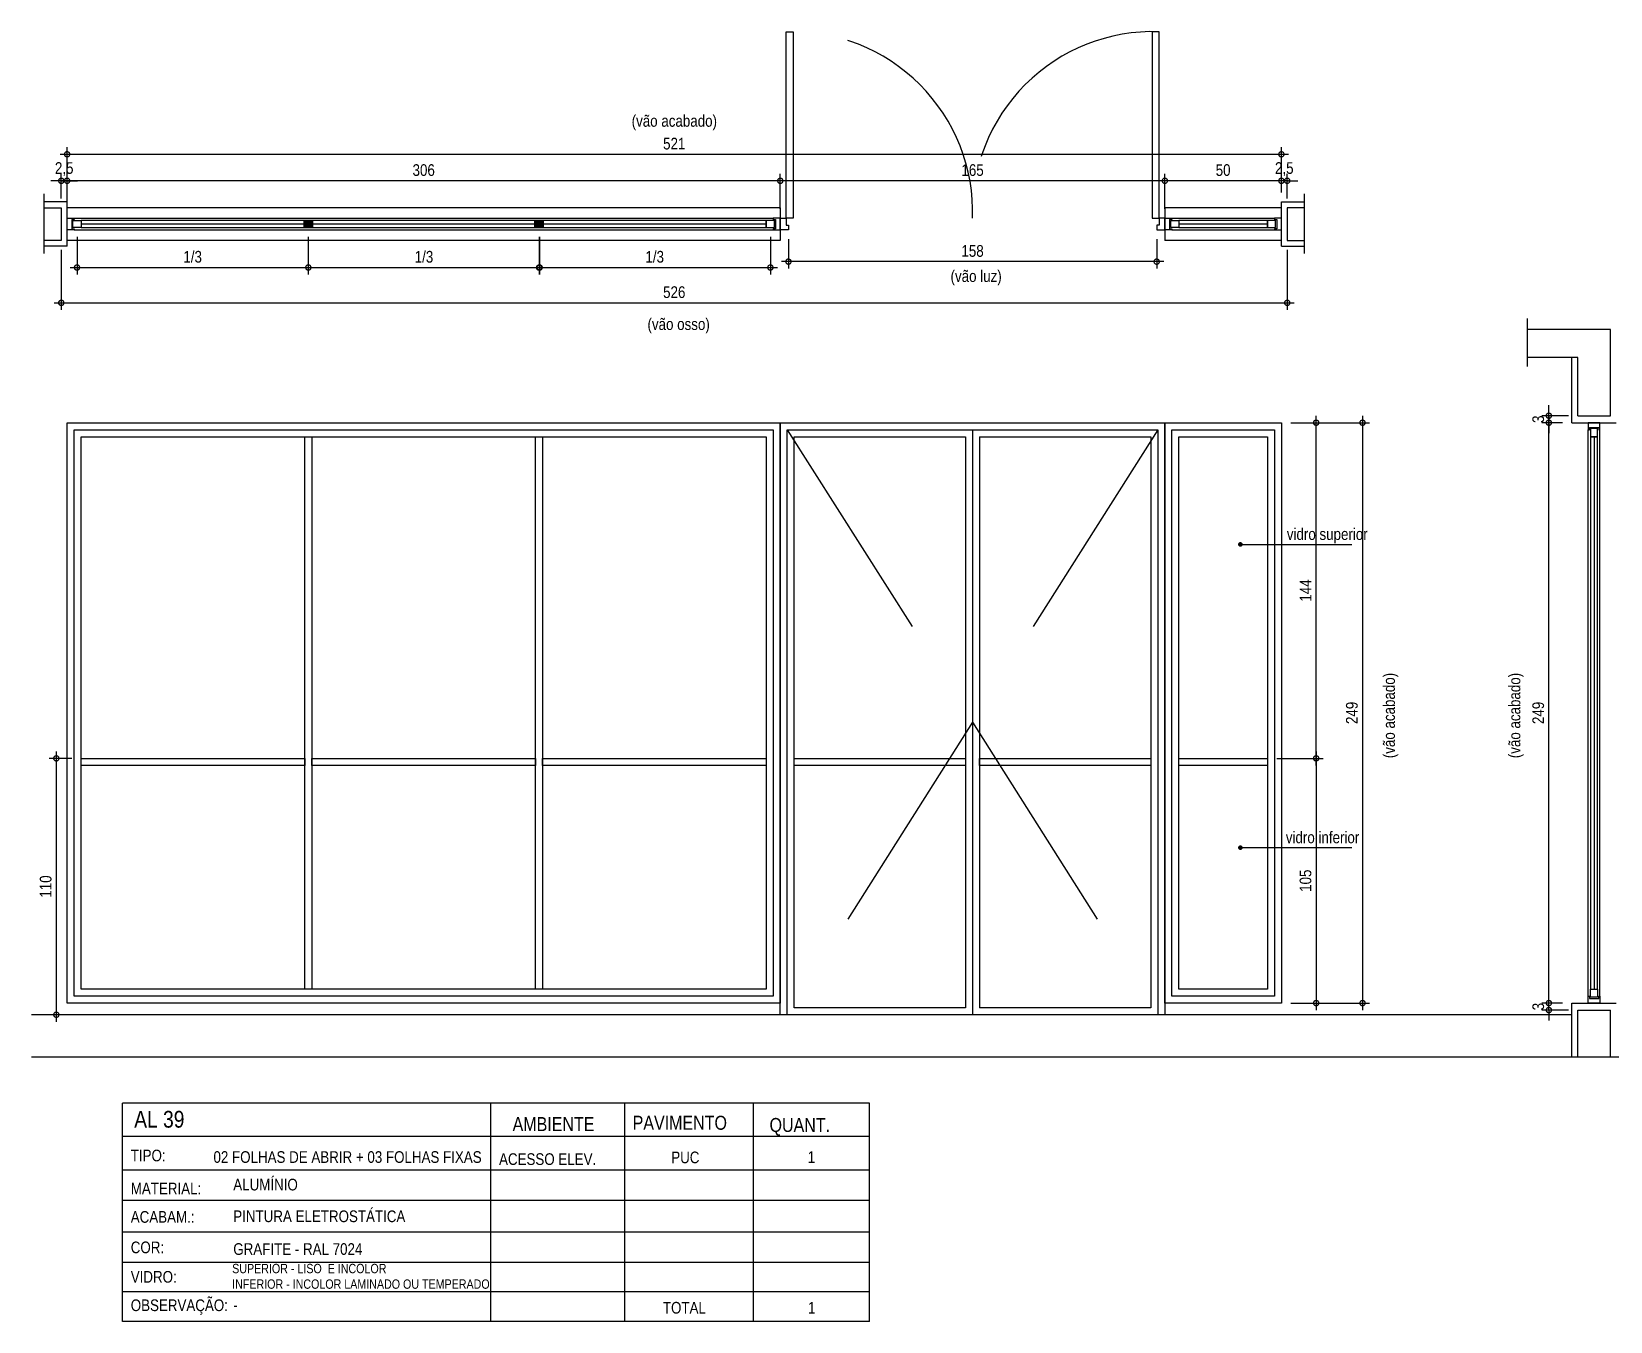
# Model space of a CAD drawing. Header units: metres. Extents: x -0.2 to 51.6, y -20.8 to 5.5.
# Drawn here: x 14.61 to 21.39, y -20.82 to -15.28 of the extents above; entities that cross this region are included whole.
import ezdxf

# ---------------------------------------------------------------- set-up
doc = ezdxf.new("R2010")
doc.units = ezdxf.units.M
doc.linetypes.add('DASHEDX2', pattern=[1.5, 1, -0.5])
for name, color, linetype in [('ARQ-ALV ACAB', 4, 'Continuous'), ('ARQ-ALV OSSO', 5, 'Continuous'), ('ARQ-AUX', 7, 'Continuous'), ('ARQ-AUX1', 1, 'Continuous'), ('ARQ-CAX', 1, 'Continuous'), ('ARQ-CAX @ 1', 1, 'Continuous'), ('ARQ-DIM', 2, 'Continuous'), ('ARQ-ENCH', 1, 'Continuous'), ('ARQ-EST', 2, 'Continuous'), ('ARQ-PRJ', 7, 'DASHEDX2'), ('ARQ-SIM', 1, 'Continuous'), ('ARQ-TXT', 2, 'Continuous'), ('ARQ-TXT01', 2, 'Continuous')]:
    doc.layers.add(name, color=color, linetype=linetype)
doc.styles.add('Adesa', font='ARIALN.TTF')
doc.styles.add('ROMANS', font='romans', dxfattribs={"height": 0.2})
doc.dimstyles.new('1-25ARQ', dxfattribs={"dimscale": 0.25, "dimtxt": 0.2, "dimasz": 0.08, "dimexe": 0.16, "dimexo": 0.1, "dimgap": 0.1, "dimtad": 1, "dimzin": 4, "dimdsep": 46, "dimtxsty": 'ROMANS', "dimblk": 'DOT', "dimcen": 0.1, "dimclrd": 1, "dimclre": 1, "dimclrt": 3, "dimadec": 0, "dimazin": 0, "dimtfac": 1, "dimtix": 1, "dimtmove": 2, "dimatfit": 3, "dimldrblk": 'DOT', "dimfxl": 1, "dimtolj": 1, "dimtzin": 4, "dimlwd": -1, "dimlwe": -1, "dimarcsym": 0})
doc.dimstyles.new('ADESA 1-0025', dxfattribs={"dimtxt": 0.05, "dimasz": 0.045, "dimexe": 0.03, "dimexo": 0.04, "dimgap": 0.02, "dimtad": 1, "dimtoh": 1, "dimdec": 0, "dimlfac": 100, "dimzin": 4, "dimtxsty": 'Adesa', "dimblk": 'DOTSMALL', "dimcen": 1, "dimdle": 0.03, "dimclrd": 1, "dimclre": 1, "dimclrt": 256, "dimazin": 1, "dimtm": 1e-09, "dimtfac": 1, "dimtdec": 0, "dimtix": 1, "dimtmove": 2, "dimatfit": 0, "dimldrblk": 'DOTSMALL', "dimfxl": 0.8, "dimtvp": 2, "dimtolj": 1, "dimtzin": 0, "dimarcsym": 0})

# ---------------------------------------------------------------- blocks, each defined once
blk = doc.blocks.new('*U599')
for points in [[(0.025, 0), (0.025, 0.8), (0.055, 0.8), (0.055, 0)], [(1.625, 0), (1.625, 0.8002), (1.595, 0.8002), (1.595, 0)], [(0, 0), (0.025, 0), (0.025, -0.03), (0.035, -0.03), (0.035, -0.05), (0, -0.05), (0, 0)], [(1.65, 0), (1.625, 0), (1.625, -0.03), (1.615, -0.03), (1.615, -0.05), (1.65, -0.05), (1.65, 0)]]:
    blk.add_lwpolyline(points, close=True)
at = {"layer": 'ARQ-PRJ'}
for centre, start, end in [((0.0505, 0.0258), 358.09255, 91.88223), ((1.5995, 0.0258), 88.11777, 181.90745)]:
    blk.add_arc(centre, 0.775, start, end, dxfattribs=at)
blk = doc.blocks.new('*U600')
at = {"color": 0, "linetype": 'ByBlock', "ltscale": 0.5}
for points in [[(0.02, -0.045), (0.02, -0.045), (0.02, -0.045), (0.02, -0.045), (0.02, -0.045), (0.02, -0.045), (0.02, -0.045), (0.02, -0.045), (0.02, -0.045), (0.03, -0.045), (0.03, -0.05), (0, -0.05), (0, 0), (0.03, 0), (0.03, -0.005), (0.02, -0.005), (0.02, -0.045)], [(3.04, -0.045), (3.04, -0.045), (3.04, -0.045), (3.04, -0.045), (3.04, -0.045), (3.04, -0.045), (3.04, -0.045), (3.04, -0.045), (3.04, -0.045), (3.03, -0.045), (3.03, -0.05), (3.06, -0.05), (3.06, 0), (3.03, 0), (3.03, -0.005), (3.04, -0.005), (3.04, -0.045)], [(0.025, -0.01), (0.06, -0.01), (0.06, -0.04), (0.025, -0.04)], [(3.035, -0.01), (3, -0.01), (3, -0.04), (3.035, -0.04)]]:
    blk.add_lwpolyline(points, close=True, dxfattribs=at)
at = {"color": 8, "linetype": 'ByBlock', "ltscale": 0.5}
for points in [[(3.03, 0), (0.03, 0)], [(3.03, -0.05), (0.03, -0.05)]]:
    blk.add_lwpolyline(points, dxfattribs=at)
at = {"color": 7, "linetype": 'ByBlock', "ltscale": 0.5}
blk.add_lwpolyline([(3, -0.01), (3, -0.04), (0.06, -0.04), (0.06, -0.01)], close=True, dxfattribs=at)
blk.add_lwpolyline([(0.06, -0.025), (3, -0.025)], dxfattribs=at)
blk = doc.blocks.new('*U598')
at = {"color": 0, "linetype": 'ByBlock', "ltscale": 0.5}
for points in [[(0.02, -0.045), (0.02, -0.045), (0.02, -0.045), (0.02, -0.045), (0.02, -0.045), (0.02, -0.045), (0.02, -0.045), (0.02, -0.045), (0.02, -0.045), (0.03, -0.045), (0.03, -0.05), (0, -0.05), (0, 0), (0.03, 0), (0.03, -0.005), (0.02, -0.005), (0.02, -0.045)], [(0.48, -0.045), (0.48, -0.045), (0.48, -0.045), (0.48, -0.045), (0.48, -0.045), (0.48, -0.045), (0.48, -0.045), (0.48, -0.045), (0.48, -0.045), (0.47, -0.045), (0.47, -0.05), (0.5, -0.05), (0.5, 0), (0.47, 0), (0.47, -0.005), (0.48, -0.005), (0.48, -0.045)], [(0.025, -0.01), (0.06, -0.01), (0.06, -0.04), (0.025, -0.04)], [(0.475, -0.01), (0.44, -0.01), (0.44, -0.04), (0.475, -0.04)]]:
    blk.add_lwpolyline(points, close=True, dxfattribs=at)
at = {"color": 8, "linetype": 'ByBlock', "ltscale": 0.5}
for points in [[(0.47, 0), (0.03, 0)], [(0.47, -0.05), (0.03, -0.05)]]:
    blk.add_lwpolyline(points, dxfattribs=at)
at = {"color": 7, "linetype": 'ByBlock', "ltscale": 0.5}
blk.add_lwpolyline([(0.44, -0.01), (0.44, -0.04), (0.06, -0.04), (0.06, -0.01)], close=True, dxfattribs=at)
blk.add_lwpolyline([(0.06, -0.025), (0.44, -0.025)], dxfattribs=at)
blk = doc.blocks.new('_DotSmall')
at = {"color": 0, "linetype": 'ByBlock', "const_width": 0.5}
blk.add_lwpolyline([(-0.0625, 0, 1), (0.0625, 0, 1)], format="xyb", close=True, dxfattribs=at)
blk = doc.blocks.new('*D601')
at = {"layer": 'ARQ-DIM', "color": 1, "lineweight": -2, "transparency": 16777216}
for p, q in [((17.861, -16.173), (17.861, -16.2992)), ((19.441, -16.173), (19.441, -16.2992)), ((19.471, -16.2692), (17.831, -16.2692))]:
    blk.add_line(p, q, dxfattribs=at)
at = {"layer": 'Defpoints', "color": 0, "transparency": 16777216}
for p in [(17.861, -16.133), (19.441, -16.133), (17.861, -16.2692)]:
    blk.add_point(p, dxfattribs=at)
at = {"layer": 'ARQ-DIM', "color": 1, "lineweight": -2, "transparency": 16777216, "xscale": 0.045, "yscale": 0.045, "zscale": 0.045, "rotation": 180}
blk.add_blockref('_DotSmall', (17.861, -16.2692), dxfattribs=at)
at = {"layer": 'ARQ-DIM', "color": 1, "lineweight": -2, "transparency": 16777216, "xscale": 0.045, "yscale": 0.045, "zscale": 0.045}
blk.add_blockref('_DotSmall', (19.441, -16.2692), dxfattribs=at)
at = {"layer": 'ARQ-DIM', "transparency": 16777216, "insert": (18.651, -16.2237), "char_height": 0.05, "attachment_point": 5, "style": 'Adesa'}
blk.add_mtext('\\A1;158', dxfattribs=at)
blk = doc.blocks.new('*D602')
at = {"layer": 'ARQ-DIM', "color": 1, "lineweight": -2, "transparency": 16777216}
for p, q in [((19.976, -15.973), (19.976, -15.8924)), ((20.001, -15.998), (20.001, -15.8924)), ((19.976, -15.9224), (19.931, -15.9224)), ((20.001, -15.9224), (19.976, -15.9224)), ((20.001, -15.9224), (20.046, -15.9224))]:
    blk.add_line(p, q, dxfattribs=at)
at = {"layer": 'Defpoints', "color": 0, "transparency": 16777216}
for p in [(19.976, -15.9224), (19.976, -16.013), (20.001, -16.038)]:
    blk.add_point(p, dxfattribs=at)
at = {"layer": 'ARQ-DIM', "color": 1, "lineweight": -2, "transparency": 16777216, "xscale": 0.045, "yscale": 0.045, "zscale": 0.045}
blk.add_blockref('_DotSmall', (19.976, -15.9224), dxfattribs=at)
at = {"layer": 'ARQ-DIM', "color": 1, "lineweight": -2, "transparency": 16777216, "xscale": 0.045, "yscale": 0.045, "zscale": 0.045, "rotation": 180}
blk.add_blockref('_DotSmall', (20.001, -15.9224), dxfattribs=at)
at = {"layer": 'ARQ-DIM', "transparency": 16777216, "insert": (19.9885, -15.8723), "char_height": 0.05, "attachment_point": 5, "style": 'Adesa'}
blk.add_mtext('\\A1;2,5', dxfattribs=at)
blk = doc.blocks.new('*D603')
at = {"layer": 'ARQ-DIM', "color": 1, "lineweight": -2, "transparency": 16777216}
for p, q in [((19.476, -16.043), (19.476, -15.8924)), ((19.976, -15.973), (19.976, -15.8924)), ((20.006, -15.9224), (19.446, -15.9224))]:
    blk.add_line(p, q, dxfattribs=at)
at = {"layer": 'Defpoints', "color": 0, "transparency": 16777216}
for p in [(19.476, -15.9224), (19.976, -16.013), (19.476, -16.083)]:
    blk.add_point(p, dxfattribs=at)
at = {"layer": 'ARQ-DIM', "color": 1, "lineweight": -2, "transparency": 16777216, "xscale": 0.045, "yscale": 0.045, "zscale": 0.045, "rotation": 180}
blk.add_blockref('_DotSmall', (19.476, -15.9224), dxfattribs=at)
at = {"layer": 'ARQ-DIM', "color": 1, "lineweight": -2, "transparency": 16777216, "xscale": 0.045, "yscale": 0.045, "zscale": 0.045}
blk.add_blockref('_DotSmall', (19.976, -15.9224), dxfattribs=at)
at = {"layer": 'ARQ-DIM', "transparency": 16777216, "insert": (19.726, -15.8768), "char_height": 0.05, "attachment_point": 5, "style": 'Adesa'}
blk.add_mtext('\\A1;50', dxfattribs=at)
blk = doc.blocks.new('*D604')
at = {"layer": 'ARQ-DIM', "color": 1, "lineweight": -2, "transparency": 16777216}
for p, q in [((17.826, -16.043), (17.826, -15.8924)), ((19.476, -16.043), (19.476, -15.8924)), ((19.506, -15.9224), (17.796, -15.9224))]:
    blk.add_line(p, q, dxfattribs=at)
at = {"layer": 'Defpoints', "color": 0, "transparency": 16777216}
for p in [(17.826, -15.9224), (17.826, -16.083), (19.476, -16.083)]:
    blk.add_point(p, dxfattribs=at)
at = {"layer": 'ARQ-DIM', "color": 1, "lineweight": -2, "transparency": 16777216, "xscale": 0.045, "yscale": 0.045, "zscale": 0.045, "rotation": 180}
blk.add_blockref('_DotSmall', (17.826, -15.9224), dxfattribs=at)
at = {"layer": 'ARQ-DIM', "color": 1, "lineweight": -2, "transparency": 16777216, "xscale": 0.045, "yscale": 0.045, "zscale": 0.045}
blk.add_blockref('_DotSmall', (19.476, -15.9224), dxfattribs=at)
at = {"layer": 'ARQ-DIM', "transparency": 16777216, "insert": (18.651, -15.8768), "char_height": 0.05, "attachment_point": 5, "style": 'Adesa'}
blk.add_mtext('\\A1;165', dxfattribs=at)
blk = doc.blocks.new('*D605')
at = {"layer": 'ARQ-DIM', "color": 1, "lineweight": -2, "transparency": 16777216}
for p, q in [((14.766, -16.043), (14.766, -15.8924)), ((17.826, -16.043), (17.826, -15.8924)), ((17.856, -15.9224), (14.736, -15.9224))]:
    blk.add_line(p, q, dxfattribs=at)
at = {"layer": 'Defpoints', "color": 0, "transparency": 16777216}
for p in [(14.766, -15.9224), (14.766, -16.083), (17.826, -16.083)]:
    blk.add_point(p, dxfattribs=at)
at = {"layer": 'ARQ-DIM', "color": 1, "lineweight": -2, "transparency": 16777216, "xscale": 0.045, "yscale": 0.045, "zscale": 0.045, "rotation": 180}
blk.add_blockref('_DotSmall', (14.766, -15.9224), dxfattribs=at)
at = {"layer": 'ARQ-DIM', "color": 1, "lineweight": -2, "transparency": 16777216, "xscale": 0.045, "yscale": 0.045, "zscale": 0.045}
blk.add_blockref('_DotSmall', (17.826, -15.9224), dxfattribs=at)
at = {"layer": 'ARQ-DIM', "transparency": 16777216, "insert": (16.296, -15.8768), "char_height": 0.05, "attachment_point": 5, "style": 'Adesa'}
blk.add_mtext('\\A1;306', dxfattribs=at)
blk = doc.blocks.new('*D606')
at = {"layer": 'ARQ-DIM', "color": 1, "lineweight": -2, "transparency": 16777216}
for p, q in [((14.741, -15.998), (14.741, -15.8924)), ((14.766, -15.973), (14.766, -15.8924)), ((14.741, -15.9224), (14.696, -15.9224)), ((14.741, -15.9224), (14.766, -15.9224)), ((14.766, -15.9224), (14.811, -15.9224))]:
    blk.add_line(p, q, dxfattribs=at)
at = {"layer": 'Defpoints', "color": 0, "transparency": 16777216}
for p in [(14.766, -15.9224), (14.741, -16.038), (14.766, -16.013)]:
    blk.add_point(p, dxfattribs=at)
at = {"layer": 'ARQ-DIM', "color": 1, "lineweight": -2, "transparency": 16777216, "xscale": 0.045, "yscale": 0.045, "zscale": 0.045}
blk.add_blockref('_DotSmall', (14.741, -15.9224), dxfattribs=at)
at = {"layer": 'ARQ-DIM', "color": 1, "lineweight": -2, "transparency": 16777216, "xscale": 0.045, "yscale": 0.045, "zscale": 0.045, "rotation": 180}
blk.add_blockref('_DotSmall', (14.766, -15.9224), dxfattribs=at)
at = {"layer": 'ARQ-DIM', "transparency": 16777216, "insert": (14.7535, -15.8723), "char_height": 0.05, "attachment_point": 5, "style": 'Adesa'}
blk.add_mtext('\\A1;2,5', dxfattribs=at)
blk = doc.blocks.new('*D607')
at = {"layer": 'ARQ-DIM', "color": 1, "lineweight": -2, "transparency": 16777216}
for p, q in [((14.741, -16.218), (14.741, -16.476)), ((20.001, -16.218), (20.001, -16.476)), ((14.711, -16.446), (20.031, -16.446))]:
    blk.add_line(p, q, dxfattribs=at)
at = {"layer": 'Defpoints', "color": 0, "transparency": 16777216}
for p in [(14.741, -16.178), (20.001, -16.178), (20.001, -16.446)]:
    blk.add_point(p, dxfattribs=at)
at = {"layer": 'ARQ-DIM', "color": 1, "lineweight": -2, "transparency": 16777216, "xscale": 0.045, "yscale": 0.045, "zscale": 0.045, "rotation": 180}
blk.add_blockref('_DotSmall', (14.741, -16.446), dxfattribs=at)
at = {"layer": 'ARQ-DIM', "color": 1, "lineweight": -2, "transparency": 16777216, "xscale": 0.045, "yscale": 0.045, "zscale": 0.045}
blk.add_blockref('_DotSmall', (20.001, -16.446), dxfattribs=at)
at = {"layer": 'ARQ-DIM', "transparency": 16777216, "insert": (17.371, -16.4005), "char_height": 0.05, "attachment_point": 5, "style": 'Adesa'}
blk.add_mtext('\\A1;526', dxfattribs=at)
blk = doc.blocks.new('*D608')
at = {"layer": 'ARQ-DIM', "color": 1, "lineweight": -2, "transparency": 16777216}
for p, q in [((14.766, -15.9052), (14.766, -15.7787)), ((19.976, -15.9052), (19.976, -15.7787)), ((14.736, -15.8087), (20.006, -15.8087))]:
    blk.add_line(p, q, dxfattribs=at)
at = {"layer": 'Defpoints', "color": 0, "transparency": 16777216}
for p in [(19.976, -15.8087), (14.766, -15.9452), (19.976, -15.9452)]:
    blk.add_point(p, dxfattribs=at)
at = {"layer": 'ARQ-DIM', "color": 1, "lineweight": -2, "transparency": 16777216, "xscale": 0.045, "yscale": 0.045, "zscale": 0.045, "rotation": 180}
blk.add_blockref('_DotSmall', (14.766, -15.8087), dxfattribs=at)
at = {"layer": 'ARQ-DIM', "color": 1, "lineweight": -2, "transparency": 16777216, "xscale": 0.045, "yscale": 0.045, "zscale": 0.045}
blk.add_blockref('_DotSmall', (19.976, -15.8087), dxfattribs=at)
at = {"layer": 'ARQ-DIM', "transparency": 16777216, "insert": (17.371, -15.7632), "char_height": 0.05, "attachment_point": 5, "style": 'Adesa'}
blk.add_mtext('\\A1;521', dxfattribs=at)
blk = doc.blocks.new('*U609')
at = {"color": 0, "linetype": 'ByBlock', "ltscale": 0.5}
for points in [[(0.02, -0.045), (0.02, -0.045), (0.02, -0.045), (0.02, -0.045), (0.02, -0.045), (0.02, -0.045), (0.02, -0.045), (0.02, -0.045), (0.02, -0.045), (0.03, -0.045), (0.03, -0.05), (0, -0.05), (0, 0), (0.03, 0), (0.03, -0.005), (0.02, -0.005), (0.02, -0.045)], [(2.47, -0.045), (2.47, -0.045), (2.47, -0.045), (2.47, -0.045), (2.47, -0.045), (2.47, -0.045), (2.47, -0.045), (2.47, -0.045), (2.47, -0.045), (2.46, -0.045), (2.46, -0.05), (2.49, -0.05), (2.49, 0), (2.46, 0), (2.46, -0.005), (2.47, -0.005), (2.47, -0.045)], [(0.025, -0.01), (0.06, -0.01), (0.06, -0.04), (0.025, -0.04)], [(2.465, -0.01), (2.43, -0.01), (2.43, -0.04), (2.465, -0.04)]]:
    blk.add_lwpolyline(points, close=True, dxfattribs=at)
at = {"color": 8, "linetype": 'ByBlock', "ltscale": 0.5}
for points in [[(2.46, 0), (0.03, 0)], [(2.46, -0.05), (0.03, -0.05)]]:
    blk.add_lwpolyline(points, dxfattribs=at)
at = {"color": 7, "linetype": 'ByBlock', "ltscale": 0.5}
blk.add_lwpolyline([(2.43, -0.01), (2.43, -0.04), (0.06, -0.04), (0.06, -0.01)], close=True, dxfattribs=at)
blk.add_lwpolyline([(0.06, -0.025), (2.43, -0.025)], dxfattribs=at)
blk = doc.blocks.new('*D613')
at = {"layer": 'ARQ-DIM', "color": 1, "lineweight": -2, "transparency": 16777216}
for p, q in [((21.1237, -19.4803), (21.1237, -16.9303)), ((21.1828, -16.9603), (21.0937, -16.9603)), ((21.1828, -19.4503), (21.0937, -19.4503))]:
    blk.add_line(p, q, dxfattribs=at)
at = {"layer": 'Defpoints', "color": 0, "transparency": 16777216}
for p in [(21.1237, -16.9603), (21.2228, -16.9603), (21.2228, -19.4503)]:
    blk.add_point(p, dxfattribs=at)
at = {"layer": 'ARQ-DIM', "color": 1, "lineweight": -2, "transparency": 16777216, "xscale": 0.045, "yscale": 0.045, "zscale": 0.045}
for p, rotation in [((21.1237, -16.9603), 90), ((21.1237, -19.4503), 270)]:
    blk.add_blockref('_DotSmall', p, dxfattribs=dict(at, rotation=rotation))
at = {"layer": 'ARQ-DIM', "transparency": 16777216, "insert": (21.0782, -18.2053), "char_height": 0.05, "attachment_point": 5, "rotation": 90, "style": 'Adesa'}
blk.add_mtext('\\A1;249', dxfattribs=at)
blk = doc.blocks.new('*D614')
at = {"layer": 'ARQ-DIM', "color": 1, "lineweight": -2, "transparency": 16777216}
for p, q in [((21.2078, -16.9303), (21.0937, -16.9303)), ((21.1237, -16.9303), (21.1237, -16.8853)), ((21.1237, -16.9303), (21.1237, -16.9603)), ((21.1828, -16.9603), (21.0937, -16.9603)), ((21.1237, -16.9603), (21.1237, -17.0053))]:
    blk.add_line(p, q, dxfattribs=at)
at = {"layer": 'Defpoints', "color": 0, "transparency": 16777216}
for p in [(21.2478, -16.9303), (21.1237, -16.9603), (21.2228, -16.9603)]:
    blk.add_point(p, dxfattribs=at)
at = {"layer": 'ARQ-DIM', "color": 1, "lineweight": -2, "transparency": 16777216, "xscale": 0.045, "yscale": 0.045, "zscale": 0.045}
for p, rotation in [((21.1237, -16.9303), 270), ((21.1237, -16.9603), 90)]:
    blk.add_blockref('_DotSmall', p, dxfattribs=dict(at, rotation=rotation))
at = {"layer": 'ARQ-DIM', "transparency": 16777216, "insert": (21.0782, -16.9453), "char_height": 0.05, "attachment_point": 5, "rotation": 90, "style": 'Adesa'}
blk.add_mtext('\\A1;3', dxfattribs=at)
blk = doc.blocks.new('*D615')
at = {"layer": 'ARQ-DIM', "color": 1, "lineweight": -2, "transparency": 16777216}
for p, q in [((21.1237, -19.4503), (21.1237, -19.4053)), ((21.1828, -19.4503), (21.0937, -19.4503)), ((21.2078, -19.4803), (21.0937, -19.4803)), ((21.1237, -19.4803), (21.1237, -19.4503)), ((21.1237, -19.4803), (21.1237, -19.5253))]:
    blk.add_line(p, q, dxfattribs=at)
at = {"layer": 'Defpoints', "color": 0, "transparency": 16777216}
for p in [(21.1237, -19.4503), (21.2228, -19.4503), (21.2478, -19.4803)]:
    blk.add_point(p, dxfattribs=at)
at = {"layer": 'ARQ-DIM', "color": 1, "lineweight": -2, "transparency": 16777216, "xscale": 0.045, "yscale": 0.045, "zscale": 0.045}
for p, rotation in [((21.1237, -19.4503), 270), ((21.1237, -19.4803), 90)]:
    blk.add_blockref('_DotSmall', p, dxfattribs=dict(at, rotation=rotation))
at = {"layer": 'ARQ-DIM', "transparency": 16777216, "insert": (21.0782, -19.4653), "char_height": 0.05, "attachment_point": 5, "rotation": 90, "style": 'Adesa'}
blk.add_mtext('\\A1;3', dxfattribs=at)
blk = doc.blocks.new('*D616')
at = {"layer": 'ARQ-DIM', "color": 1, "lineweight": -2, "transparency": 16777216}
for p, q in [((14.786, -18.4003), (14.6897, -18.4003)), ((14.7197, -18.3703), (14.7197, -19.5303)), ((14.786, -19.5003), (14.6897, -19.5003))]:
    blk.add_line(p, q, dxfattribs=at)
at = {"layer": 'Defpoints', "color": 0, "transparency": 16777216}
for p in [(14.826, -18.4003), (14.7197, -19.5003), (14.826, -19.5003)]:
    blk.add_point(p, dxfattribs=at)
at = {"layer": 'ARQ-DIM', "color": 1, "lineweight": -2, "transparency": 16777216, "xscale": 0.045, "yscale": 0.045, "zscale": 0.045}
for p, rotation in [((14.7197, -18.4003), 90), ((14.7197, -19.5003), 270)]:
    blk.add_blockref('_DotSmall', p, dxfattribs=dict(at, rotation=rotation))
at = {"layer": 'ARQ-DIM', "transparency": 16777216, "insert": (14.6742, -18.9503), "char_height": 0.05, "attachment_point": 5, "rotation": 90, "style": 'Adesa'}
blk.add_mtext('\\A1;110', dxfattribs=at)
blk = doc.blocks.new('*D617')
at = {"layer": 'ARQ-DIM', "color": 1, "lineweight": -2, "transparency": 16777216}
for p, q in [((20.3242, -16.9303), (20.3242, -19.4803)), ((20.016, -16.9603), (20.3542, -16.9603)), ((20.016, -19.4503), (20.3542, -19.4503))]:
    blk.add_line(p, q, dxfattribs=at)
at = {"layer": 'Defpoints', "color": 0, "transparency": 16777216}
for p in [(19.976, -16.9603), (19.976, -19.4503), (20.3242, -19.4503)]:
    blk.add_point(p, dxfattribs=at)
at = {"layer": 'ARQ-DIM', "color": 1, "lineweight": -2, "transparency": 16777216, "xscale": 0.045, "yscale": 0.045, "zscale": 0.045}
for p, rotation in [((20.3242, -16.9603), 90), ((20.3242, -19.4503), 270)]:
    blk.add_blockref('_DotSmall', p, dxfattribs=dict(at, rotation=rotation))
at = {"layer": 'ARQ-DIM', "transparency": 16777216, "insert": (20.2786, -18.2053), "char_height": 0.05, "attachment_point": 5, "rotation": 90, "style": 'Adesa'}
blk.add_mtext('\\A1;249', dxfattribs=at)
blk = doc.blocks.new('*D618')
at = {"layer": 'ARQ-DIM', "color": 1, "lineweight": -2, "transparency": 16777216}
for p, q in [((19.956, -18.4003), (20.1552, -18.4003)), ((20.1252, -18.3703), (20.1252, -19.4803)), ((20.016, -19.4503), (20.1552, -19.4503))]:
    blk.add_line(p, q, dxfattribs=at)
at = {"layer": 'Defpoints', "color": 0, "transparency": 16777216}
for p in [(19.916, -18.4003), (19.976, -19.4503), (20.1252, -19.4503)]:
    blk.add_point(p, dxfattribs=at)
at = {"layer": 'ARQ-DIM', "color": 1, "lineweight": -2, "transparency": 16777216, "xscale": 0.045, "yscale": 0.045, "zscale": 0.045}
for p, rotation in [((20.1252, -18.4003), 90), ((20.1252, -19.4503), 270)]:
    blk.add_blockref('_DotSmall', p, dxfattribs=dict(at, rotation=rotation))
at = {"layer": 'ARQ-DIM', "transparency": 16777216, "insert": (20.0797, -18.9253), "char_height": 0.05, "attachment_point": 5, "rotation": 90, "style": 'Adesa'}
blk.add_mtext('\\A1;105', dxfattribs=at)
blk = doc.blocks.new('*D619')
at = {"layer": 'ARQ-DIM', "color": 1, "lineweight": -2, "transparency": 16777216}
for p, q in [((20.1252, -18.4303), (20.1252, -16.9303)), ((20.016, -16.9603), (20.1552, -16.9603)), ((19.956, -18.4003), (20.1552, -18.4003))]:
    blk.add_line(p, q, dxfattribs=at)
at = {"layer": 'Defpoints', "color": 0, "transparency": 16777216}
for p in [(19.976, -16.9603), (20.1252, -16.9603), (19.916, -18.4003)]:
    blk.add_point(p, dxfattribs=at)
at = {"layer": 'ARQ-DIM', "color": 1, "lineweight": -2, "transparency": 16777216, "xscale": 0.045, "yscale": 0.045, "zscale": 0.045}
for p, rotation in [((20.1252, -16.9603), 90), ((20.1252, -18.4003), 270)]:
    blk.add_blockref('_DotSmall', p, dxfattribs=dict(at, rotation=rotation))
at = {"layer": 'ARQ-DIM', "transparency": 16777216, "insert": (20.0801, -17.6803), "char_height": 0.05, "attachment_point": 5, "rotation": 90, "style": 'Adesa'}
blk.add_mtext('\\A1;144', dxfattribs=at)
blk = doc.blocks.new('*D638')
at = {"layer": 'ARQ-DIM', "color": 1, "lineweight": -2, "transparency": 16777216}
for p, q in [((14.8085, -16.163), (14.8085, -16.3246)), ((15.801, -16.163), (15.801, -16.3246)), ((14.7785, -16.2946), (15.831, -16.2946))]:
    blk.add_line(p, q, dxfattribs=at)
at = {"layer": 'Defpoints', "color": 0, "transparency": 16777216}
for p in [(14.8085, -16.123), (15.801, -16.123), (15.801, -16.2946)]:
    blk.add_point(p, dxfattribs=at)
at = {"layer": 'ARQ-DIM', "color": 1, "lineweight": -2, "transparency": 16777216, "xscale": 0.045, "yscale": 0.045, "zscale": 0.045, "rotation": 180}
blk.add_blockref('_DotSmall', (14.8085, -16.2946), dxfattribs=at)
at = {"layer": 'ARQ-DIM', "color": 1, "lineweight": -2, "transparency": 16777216, "xscale": 0.045, "yscale": 0.045, "zscale": 0.045}
blk.add_blockref('_DotSmall', (15.801, -16.2946), dxfattribs=at)
at = {"layer": 'ARQ-DIM', "transparency": 16777216, "insert": (15.3047, -16.2487), "char_height": 0.05, "attachment_point": 5, "style": 'Adesa'}
blk.add_mtext('\\A1;1/3', dxfattribs=at)
blk = doc.blocks.new('*D639')
at = {"layer": 'ARQ-DIM', "color": 1, "lineweight": -2, "transparency": 16777216}
for p, q in [((15.801, -16.163), (15.801, -16.3246)), ((16.7935, -16.163), (16.7935, -16.3246)), ((15.771, -16.2946), (16.8235, -16.2946))]:
    blk.add_line(p, q, dxfattribs=at)
at = {"layer": 'Defpoints', "color": 0, "transparency": 16777216}
for p in [(15.801, -16.123), (16.7935, -16.123), (16.7935, -16.2946)]:
    blk.add_point(p, dxfattribs=at)
at = {"layer": 'ARQ-DIM', "color": 1, "lineweight": -2, "transparency": 16777216, "xscale": 0.045, "yscale": 0.045, "zscale": 0.045, "rotation": 180}
blk.add_blockref('_DotSmall', (15.801, -16.2946), dxfattribs=at)
at = {"layer": 'ARQ-DIM', "color": 1, "lineweight": -2, "transparency": 16777216, "xscale": 0.045, "yscale": 0.045, "zscale": 0.045}
blk.add_blockref('_DotSmall', (16.7935, -16.2946), dxfattribs=at)
at = {"layer": 'ARQ-DIM', "transparency": 16777216, "insert": (16.2972, -16.2487), "char_height": 0.05, "attachment_point": 5, "style": 'Adesa'}
blk.add_mtext('\\A1;1/3', dxfattribs=at)
blk = doc.blocks.new('*D640')
at = {"layer": 'ARQ-DIM', "color": 1, "lineweight": -2, "transparency": 16777216}
for p, q in [((16.791, -16.163), (16.791, -16.3246)), ((17.7835, -16.163), (17.7835, -16.3246)), ((16.761, -16.2946), (17.8135, -16.2946))]:
    blk.add_line(p, q, dxfattribs=at)
at = {"layer": 'Defpoints', "color": 0, "transparency": 16777216}
for p in [(16.791, -16.123), (17.7835, -16.123), (17.7835, -16.2946)]:
    blk.add_point(p, dxfattribs=at)
at = {"layer": 'ARQ-DIM', "color": 1, "lineweight": -2, "transparency": 16777216, "xscale": 0.045, "yscale": 0.045, "zscale": 0.045, "rotation": 180}
blk.add_blockref('_DotSmall', (16.791, -16.2946), dxfattribs=at)
at = {"layer": 'ARQ-DIM', "color": 1, "lineweight": -2, "transparency": 16777216, "xscale": 0.045, "yscale": 0.045, "zscale": 0.045}
blk.add_blockref('_DotSmall', (17.7835, -16.2946), dxfattribs=at)
at = {"layer": 'ARQ-DIM', "transparency": 16777216, "insert": (17.2872, -16.2487), "char_height": 0.05, "attachment_point": 5, "style": 'Adesa'}
blk.add_mtext('\\A1;1/3', dxfattribs=at)
blk = doc.blocks.new('_Dot')
at = {"color": 0, "linetype": 'ByBlock', "lineweight": -2}
blk.add_line((-0.5, 0), (-1, 0), dxfattribs=at)
at = {"color": 0, "linetype": 'ByBlock', "const_width": 0.5}
blk.add_lwpolyline([(-0.25, 0, 1), (0.25, 0, 1)], format="xyb", close=True, dxfattribs=at)
blk = doc.blocks.new('ALUMINIO')
at = {"layer": 'ARQ-AUX'}
h = blk.add_hatch(color=255, dxfattribs=at)
h.dxf.hatch_style = 1
h.paths.add_polyline_path([(15.7835, -16.093), (15.8185, -16.093), (15.8185, -16.123), (15.7835, -16.123)])
h = blk.add_hatch(color=255, dxfattribs=at)
h.dxf.hatch_style = 1
h.paths.add_polyline_path([(16.7735, -16.093), (16.8085, -16.093), (16.8085, -16.123), (16.7735, -16.123)])
at = {"layer": 'ARQ-ALV ACAB'}
for p, q in [((21.2228, -16.9603), (21.2228, -16.6803)), ((21.2228, -16.9603), (21.4128, -16.9603)), ((21.2228, -19.5003), (14.6136, -19.5003)), ((21.2228, -19.6803), (21.2228, -19.4503)), ((21.2228, -19.4503), (21.4128, -19.4503))]:
    blk.add_line(p, q, dxfattribs=at)
at = {"layer": 'ARQ-ALV ACAB', "elevation": 0}
for points in [[(14.766, -16.013), (14.6674, -16.013)], [(14.766, -16.203), (14.766, -16.013)], [(14.766, -16.203), (14.766, -16.013)], [(19.976, -16.203), (19.976, -16.013)], [(19.976, -16.013), (20.0746, -16.013)], [(14.766, -16.203), (14.6674, -16.203)], [(19.976, -16.203), (20.0746, -16.203)]]:
    blk.add_lwpolyline(points, dxfattribs=at)
at = {"layer": 'ARQ-ALV OSSO'}
for p, q in [((21.2478, -19.6803), (21.2478, -19.4803)), ((21.2478, -19.4803), (21.3878, -19.4803)), ((21.3878, -19.6803), (21.3878, -19.4803))]:
    blk.add_line(p, q, dxfattribs=at)
at = {"layer": 'ARQ-ALV OSSO', "elevation": 0}
for points in [[(14.6674, -16.038), (14.741, -16.038), (14.741, -16.178), (14.6674, -16.178)], [(20.0746, -16.038), (20.001, -16.038), (20.001, -16.178), (20.0746, -16.178)]]:
    blk.add_lwpolyline(points, dxfattribs=at)
at = {"layer": 'ARQ-AUX'}
for points in [[(14.6674, -16.2347), (14.6674, -15.9783)], [(20.0746, -16.2347), (20.0746, -15.9783)], [(19.476, -16.038), (19.476, -16.178)]]:
    blk.add_lwpolyline(points, dxfattribs=at)
at = {"layer": 'ARQ-AUX', "elevation": 0}
for points in [[(17.826, -16.038), (14.766, -16.038)], [(17.826, -16.038), (17.826, -16.178)], [(19.976, -16.038), (19.476, -16.038)], [(17.826, -16.178), (14.766, -16.178)], [(19.976, -16.178), (19.476, -16.178)]]:
    blk.add_lwpolyline(points, dxfattribs=at)
at = {"layer": 'ARQ-AUX1'}
for points in [[(15.7835, -16.093), (15.8185, -16.093), (15.8185, -16.123), (15.7835, -16.123)], [(16.7735, -16.093), (16.8085, -16.093), (16.8085, -16.123), (16.7735, -16.123)]]:
    blk.add_lwpolyline(points, close=True, dxfattribs=at)
at = {"layer": 'ARQ-CAX'}
for points in [[(14.766, -16.9603), (17.826, -16.9603), (17.826, -19.4503), (14.766, -19.4503)], [(14.796, -16.9903), (17.796, -16.9903), (17.796, -19.4203), (14.796, -19.4203)], [(17.826, -16.9603), (19.476, -16.9603), (19.476, -19.5003), (17.826, -19.5003)], [(17.856, -16.9903), (19.446, -16.9903), (19.446, -19.5003), (17.856, -19.5003)], [(19.476, -16.9603), (19.976, -16.9603), (19.976, -19.4503), (19.476, -19.4503)], [(19.506, -16.9903), (19.946, -16.9903), (19.946, -19.4203), (19.506, -19.4203)], [(14.826, -17.0203), (17.766, -17.0203), (17.766, -19.3903), (14.826, -19.3903)], [(15.786, -17.0203), (15.816, -17.0203), (15.816, -19.3903), (15.786, -19.3903)], [(16.776, -17.0203), (16.806, -17.0203), (16.806, -19.3903), (16.776, -19.3903)], [(19.536, -17.0203), (19.916, -17.0203), (19.916, -19.3903), (19.536, -19.3903)], [(14.826, -18.4003), (15.786, -18.4003), (15.786, -18.4303), (14.826, -18.4303)], [(15.816, -18.4003), (16.776, -18.4003), (16.776, -18.4303), (15.816, -18.4303)], [(16.806, -18.4003), (17.766, -18.4003), (17.766, -18.4303), (16.806, -18.4303)], [(17.886, -18.4003), (18.621, -18.4003), (18.621, -18.4303), (17.886, -18.4303)], [(18.681, -18.4003), (19.416, -18.4003), (19.416, -18.4303), (18.681, -18.4303)], [(19.536, -18.4003), (19.916, -18.4003), (19.916, -18.4303), (19.536, -18.4303)]]:
    blk.add_lwpolyline(points, close=True, dxfattribs=at)
for points in [[(18.651, -16.9903), (18.651, -19.5003)], [(18.621, -19.4703), (17.886, -19.4703), (17.886, -17.0203), (18.621, -17.0203)], [(18.621, -17.0203), (18.621, -19.4703)], [(18.681, -17.0203), (19.416, -17.0203), (19.416, -19.4703), (18.681, -19.4703)], [(18.681, -17.0203), (18.681, -19.4703)]]:
    blk.add_lwpolyline(points, dxfattribs=at)
at = {"layer": 'ARQ-ENCH', "ltscale": 0.01}
for p, q in [((18.2093, -19.8792), (15.0032, -19.8792)), ((15.0032, -20.8161), (15.0032, -19.8792)), ((16.5846, -20.8161), (16.5846, -19.8792)), ((16.5846, -20.8161), (16.5846, -19.8792)), ((17.1578, -19.8792), (17.1578, -20.8161)), ((17.7101, -19.8792), (17.7101, -20.8161)), ((18.2093, -20.8161), (18.2093, -19.8792)), ((18.2093, -20.023), (15.0032, -20.023)), ((18.2093, -20.1669), (15.0032, -20.1669)), ((18.2093, -20.2976), (15.0032, -20.2976)), ((18.2093, -20.4327), (15.0032, -20.4327)), ((18.2093, -20.5634), (15.0032, -20.5634)), ((18.2093, -20.6897), (15.0032, -20.6897)), ((18.2093, -20.8161), (15.0032, -20.8161))]:
    blk.add_line(p, q, dxfattribs=at)
at = {"layer": 'ARQ-EST'}
for p, q in [((21.2478, -16.6803), (21.0318, -16.6803)), ((21.2478, -16.9303), (21.2478, -16.6803)), ((21.3878, -16.9303), (21.3878, -16.6803)), ((21.2478, -16.9303), (21.3878, -16.9303)), ((14.6136, -19.6803), (21.6599, -19.6803))]:
    blk.add_line(p, q, dxfattribs=at)
blk.add_lwpolyline([(21.3878, -16.5603), (21.0318, -16.5603)], dxfattribs=at)
at = {"layer": 'ARQ-EST', "elevation": 0}
blk.add_lwpolyline([(21.3878, -16.6803), (21.3878, -16.5603)], dxfattribs=at)
at = {"layer": 'ARQ-PRJ'}
for points in [[(21.0318, -16.7198), (21.0318, -16.5137)], [(17.856, -16.9903), (18.651, -18.2453), (17.856, -19.5003)], [(19.446, -16.9903), (18.651, -18.2453), (19.446, -19.5003)]]:
    blk.add_lwpolyline(points, dxfattribs=at)
at = {"layer": 'ARQ-CAX @ 1'}
blk.add_blockref('*U599', (17.826, -16.083), dxfattribs=at)
at = {"layer": 'ARQ-CAX @ 1', "xscale": -1}
for name, p in [('*U600', (17.826, -16.083)), ('*U598', (19.976, -16.083))]:
    blk.add_blockref(name, p, dxfattribs=at)
at = {"layer": 'ARQ-CAX @ 1', "xscale": -1, "rotation": 90}
blk.add_blockref('*U609', (21.2928, -16.9603), dxfattribs=at)
at = {"layer": 'ARQ-TXT', "char_height": 0.05, "width": 0.551174, "attachment_point": 1, "style": 'Adesa'}
for s, insert in [('(vão acabado)', (17.1883, -15.6405)), ('(vão luz)', (18.5565, -16.3063)), ('(vão osso)', (17.2562, -16.5124)), ('vidro superior', (19.9994, -17.4132)), ('vidro inferior', (19.9951, -18.7144))]:
    blk.add_mtext(s, dxfattribs=dict(at, insert=insert))
at = {"layer": 'ARQ-TXT', "ltscale": 0.01, "char_height": 0.05, "width": 0.88, "attachment_point": 1, "rotation": 90, "style": 'Adesa'}
for insert in [(20.413, -18.3997), (20.9512, -18.3997)]:
    blk.add_mtext('{\\fArial Narrow|b0|i0|c0|p34;(vão acabado)}', dxfattribs=dict(at, insert=insert))
at = {"layer": 'ARQ-TXT', "ltscale": 0.01, "style": 'Adesa'}
for s, insert, char_height, width, attachment_point in [('AL 39', (15.0539, -19.9127), 0.072, 0.605305, 1), ('AMBIENTE', (16.8532, -19.9395), 0.06, 0.467927, 2), ('PAVIMENTO', (17.1925, -19.9642), 0.06, 0.336611, 4), ('QUANT.', (17.9097, -19.9432), 0.06, 0.39922, 2), ('TIPO:', (15.0391, -20.0792), 0.05, 0.166457, 1), ('02 FOLHAS DE ABRIR + 03 FOLHAS FIXAS', (15.394, -20.0858), 0.05, 1.221162, 1), ('ACESSO ELEV.', (16.6193, -20.1201), 0.05, 0.467927, 4), ('PUC', (17.3582, -20.1128), 0.05, 0.55993, 4), ('1', (17.9597, -20.1108), 0.05, 0.49922, 5), ('MATERIAL:', (15.0391, -20.2208), 0.05, 0.336303, 1), ('ALUMÍNIO', (15.479, -20.204), 0.05, 1.067594, 1), ('ACABAM.:', (15.0391, -20.3427), 0.05, 0.336303, 1), ('PINTURA ELETROSTÁTICA', (15.479, -20.34), 0.05, 1.067594, 1), ('COR:', (15.0391, -20.4734), 0.05, 0.336303, 1), ('GRAFITE - RAL 7024', (15.479, -20.4806), 0.05, 1.067594, 1), ('VIDRO:', (15.0391, -20.5998), 0.05, 0.336303, 1), ('OBSERVAÇÃO:', (15.0391, -20.7217), 0.05, 0.336303, 1), ('-', (15.479, -20.721), 0.05, 1.067594, 1), ('TOTAL', (17.4145, -20.7324), 0.05, 0.410919, 2), ('1', (17.961, -20.7324), 0.05, 0.39922, 2)]:
    blk.add_mtext(s, dxfattribs=dict(at, insert=insert, char_height=char_height, width=width, attachment_point=attachment_point))
at = {"layer": 'ARQ-TXT01', "ltscale": 0.01, "insert": (15.4742, -20.5692), "char_height": 0.04, "width": 1.551568, "attachment_point": 1, "style": 'Adesa'}
blk.add_mtext('{\\fArial Narrow|b0|i0|c0|p34;SUPERIOR - LISO  E INCOLOR \\PINFERIOR - INCOLOR LAMINADO OU TEMPERADO}', dxfattribs=at)
at = {"layer": 'ARQ-DIM'}
for base, p1, p2, picture, middle in [((19.976, -15.8087), (14.766, -15.9452), (19.976, -15.9452), '*D608', (17.371, -15.7632)), ((14.766, -15.9224), (17.826, -16.083), (14.766, -16.083), '*D605', (16.296, -15.8768)), ((17.826, -15.9224), (19.476, -16.083), (17.826, -16.083), '*D604', (18.651, -15.8768)), ((19.476, -15.9224), (19.976, -16.013), (19.476, -16.083), '*D603', (19.726, -15.8768)), ((20.001, -16.446), (14.741, -16.178), (20.001, -16.178), '*D607', (17.371, -16.4005)), ((17.861, -16.2692), (19.441, -16.133), (17.861, -16.133), '*D601', (18.651, -16.2237))]:
    dim = blk.add_linear_dim(base=base, p1=p1, p2=p2, dimstyle='ADESA 1-0025', dxfattribs=at)
    dim.commit()
    dim.dimension.update_dxf_attribs({"geometry": picture, "text_midpoint": middle})
for base, p1, p2, picture, middle in [((14.766, -15.9224), (14.741, -16.038), (14.766, -16.013), '*D606', (14.7535, -15.8723)), ((19.976, -15.9224), (20.001, -16.038), (19.976, -16.013), '*D602', (19.9885, -15.8723))]:
    dim = blk.add_linear_dim(base=base, p1=p1, p2=p2, dimstyle='ADESA 1-0025', override={"dimdec": 1}, dxfattribs=at)
    dim.commit()
    dim.dimension.update_dxf_attribs({"geometry": picture, "text_midpoint": middle})
for base, p1, p2, picture, middle in [((15.801, -16.2946), (14.8085, -16.123), (15.801, -16.123), '*D638', (15.3047, -16.2487)), ((16.7935, -16.2946), (15.801, -16.123), (16.7935, -16.123), '*D639', (16.2972, -16.2487)), ((17.7835, -16.2946), (16.791, -16.123), (17.7835, -16.123), '*D640', (17.2872, -16.2487))]:
    dim = blk.add_linear_dim(base=base, p1=p1, p2=p2, text='1/3', dimstyle='ADESA 1-0025', dxfattribs=at)
    dim.commit()
    dim.dimension.update_dxf_attribs({"geometry": picture, "text_midpoint": middle})
for base, p1, p2, picture, middle in [((20.1252, -16.9603), (19.916, -18.4003), (19.976, -16.9603), '*D619', (20.0801, -17.6803)), ((20.3242, -19.4503), (19.976, -16.9603), (19.976, -19.4503), '*D617', (20.2786, -18.2053)), ((21.1237, -16.9603), (21.2478, -16.9303), (21.2228, -16.9603), '*D614', (21.0782, -16.9453)), ((21.1237, -16.9603), (21.2228, -19.4503), (21.2228, -16.9603), '*D613', (21.0782, -18.2053)), ((14.7197, -19.5003), (14.826, -18.4003), (14.826, -19.5003), '*D616', (14.6742, -18.9503)), ((20.1252, -19.4503), (19.916, -18.4003), (19.976, -19.4503), '*D618', (20.0797, -18.9253)), ((21.1237, -19.4503), (21.2478, -19.4803), (21.2228, -19.4503), '*D615', (21.0782, -19.4653))]:
    dim = blk.add_linear_dim(base=base, p1=p1, p2=p2, angle=90, dimstyle='ADESA 1-0025', dxfattribs=at)
    dim.commit()
    dim.dimension.update_dxf_attribs({"geometry": picture, "text_midpoint": middle})
at = {"layer": 'ARQ-SIM', "ltscale": 2}
for points in [[(19.8, -17.4824), (20.2785, -17.4824)], [(19.8, -18.7835), (20.2785, -18.7835)]]:
    blk.add_leader(points, dimstyle='1-25ARQ', override={"dimgap": 0.1, "dimtad": 0}, dxfattribs=at)

msp = doc.modelspace()

# ---------------------------------------------------------------- block references
msp.add_blockref('ALUMINIO', (0, 0))

doc.saveas('drawing.dxf')
